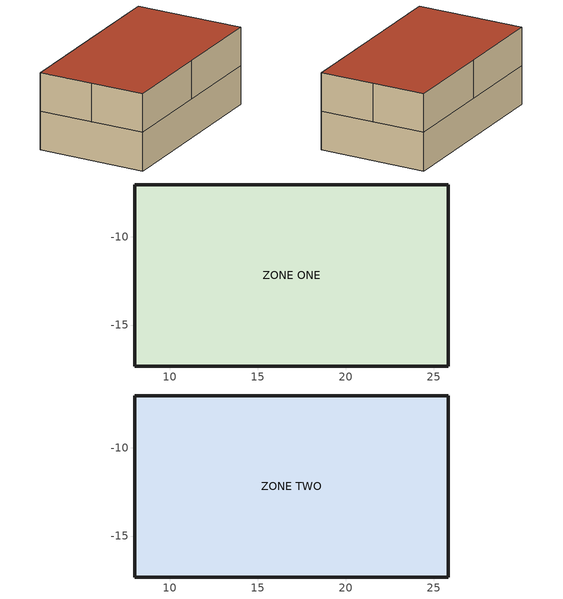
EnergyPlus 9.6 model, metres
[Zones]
ZONE ONE
 floor adiabatic (FLOOR): 8.01,-17.32 8.01,-7.05 25.82,-7.05 25.82,-17.32 z0
 wall outside (R13WALL): 8.01,-17.32 25.82,-17.32 25.82,-7.05 8.01,-7.05 8.01,-17.32 z0:3.66
ZONE TWO
 floor to ZONE ONE (FLOOR): 8.01,-17.32 8.01,-12.15 8.01,-7.05 16.86,-7.05 25.82,-7.05 25.82,-12.15 25.82,-17.32 16.86,-17.32 z3.66
 wall outside (R13WALL): 8.01,-17.32 16.86,-17.32 25.82,-17.32 25.82,-12.15 25.82,-7.05 16.86,-7.05 8.01,-7.05 8.01,-12.15 8.01,-17.32 z3.66:7.32
 roof outside (ROOF31): 16.86,-17.32 25.82,-17.32 25.82,-12.15 25.82,-7.05 16.86,-7.05 8.01,-7.05 8.01,-12.15 8.01,-17.32 z7.32
[Building]
Simple One Zone (Wireframe DXF): North Axis {deg}=0; Terrain=Suburbs; Loads Convergence Tolerance Value {W}=0.04; Temperature Convergence Tolerance Value {deltaC}=0.004; Solar Distribution=MinimalShadowing; Maximum Number of Warmup Days=30; Minimum Number of Warmup Days=6
[Site:Location]
Denver Centennial  Golden   N_CO_USA Design_Conditions: Latitude {deg}=39.74; Longitude {deg}=-105.18; Time Zone {hr}=-7; Elevation {m}=1829
[SizingPeriod:DesignDay] Day of Month=21; Humidity Condition Type=Wetbulb; Barometric Pressure {Pa}=81198; Rain Indicator=No; Snow Indicator=No; Daylight Saving Time Indicator=No; Solar Model Indicator=ASHRAEClearSky
Name | Month | Day Type | Maximum Dry-Bulb Temperature {C} | Daily Dry-Bulb Temperature Range {deltaC} | Wetbulb or DewPoint at Maximum Dry-Bulb {C} | Wind Speed {m/s} | Wind Direction {deg} | Sky Clearness
Denver Centennial  Golden   N Ann Htg 99% Condns DB | 12 | WinterDesignDay | -15.5 | 0 | -15.5 | 3 | 340 | 0
Denver Centennial  Golden   N Ann Clg 1% Condns DB=>MWB | 7 | SummerDesignDay | 32 | 15.2 | 15.5 | 4.9 | 0 | 1
[Material]
C5 - 4 IN HW CONCRETE: Roughness=MediumRough; Thickness {m}=0.101498; Conductivity {W/m-K}=1.729577; Density {kg/m3}=2242.585; Specific Heat {J/kg-K}=836.8; Thermal Absorptance=0.9; Solar Absorptance=0.65; Visible Absorptance=0.65
[Material:NoMass] Roughness=Rough; Thermal Absorptance=0.9; Solar Absorptance=0.75; Visible Absorptance=0.75
Name | Thermal Resistance {m2-K/W}
R13LAYER | 2.290965
R31LAYER | 5.456
[Construction]
R13WALL: R13LAYER
FLOOR: C5 - 4 IN HW CONCRETE
ROOF31: R31LAYER
[Zone]
ZONE ONE; ZONE TWO: 0, 0, 0, 1, 1, autocalculate, autocalculate
[OtherEquipment] Fuel Type=None; Zone or ZoneList or Space or SpaceList=ZONE ONE; Schedule=AlwaysOn; Design Level Calculation Method=EquipmentLevel; Fraction Latent=0; Fraction Radiant=0; Fraction Lost=0
Name | Design Level {W}
Test 352a | 352
Test 352 minus | -352
[Exterior:Lights]
ExtLights: Schedule=AlwaysOn; Design Level {W}=5250; Control Option=AstronomicalClock
[Schedule:Constant]
AlwaysOn: On/Off, 1
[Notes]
1ZoneUncontrolled.idf
Basic file description:  Basic test for EnergyPlus.  Resistive Walls.  Regular (no ground contact) floor.
Regular roof.  No Windows.
Highlights:              Very basic test to see that EnergyPlus "works".
Simulation Location/Run: Denver Centennial  Golden CO USA WMO=724666, 2 design days, 1 run period,
Run Control executes two design days (see RUN PERIOD object)
Location:                Denver, CO
Design Days:             Denver Centennial  Golden CO USA Annual Heating 99%, MaxDB=-15.5°C
Denver Centennial  Golden CO USA Annual Cooling (DB=>MWB) 1%, MaxDB=32°C MWB=15.5°C
Run Period (Weather File): Full Annual Simulation, DENVER_STAPLETON_CO_USA_WMO_724690
Run Control:             No zone or system sizing, design day run control (no weather file simulation)
Building: Fictional 1 zone building with resistive walls.
The building is oriented due north.
Floor Area:        232.25 m2
Number of Stories: 1
Zone Description Details:
Internal gains description:     NA
Interzone Surfaces:             None
Internal Mass:                  None
People:                         None
Lights:                         None
Equipment:                      None
Detached Shading:               None
Daylight:                       None
Natural Ventilation:            None
Compact Schedules:              NA (Example of non-Compact Schedules)
Solar Distribution:             MinimalShadowing
Zonal Equipment:                NA
Central Air Handling Equipment: No
System Equipment Autosize:      No
Purchased Cooling:              No
Purchased Heating:              No
Purchased Chilled Water:        No
Purchased Hot Water:            No
Coils:                          None
Pumps:                          None
Boilers:                        None
Chillers:                       None
Towers:                         None
Standard Reports:               Variable Dictionary, Surfaces (dxf-wireframe), Meter File
Timestep or Hourly Variables:   Hourly and Daily
Time bins Report:               None
HTML Report:                    None
Environmental Emissions:        None
Utility Tariffs:                None
